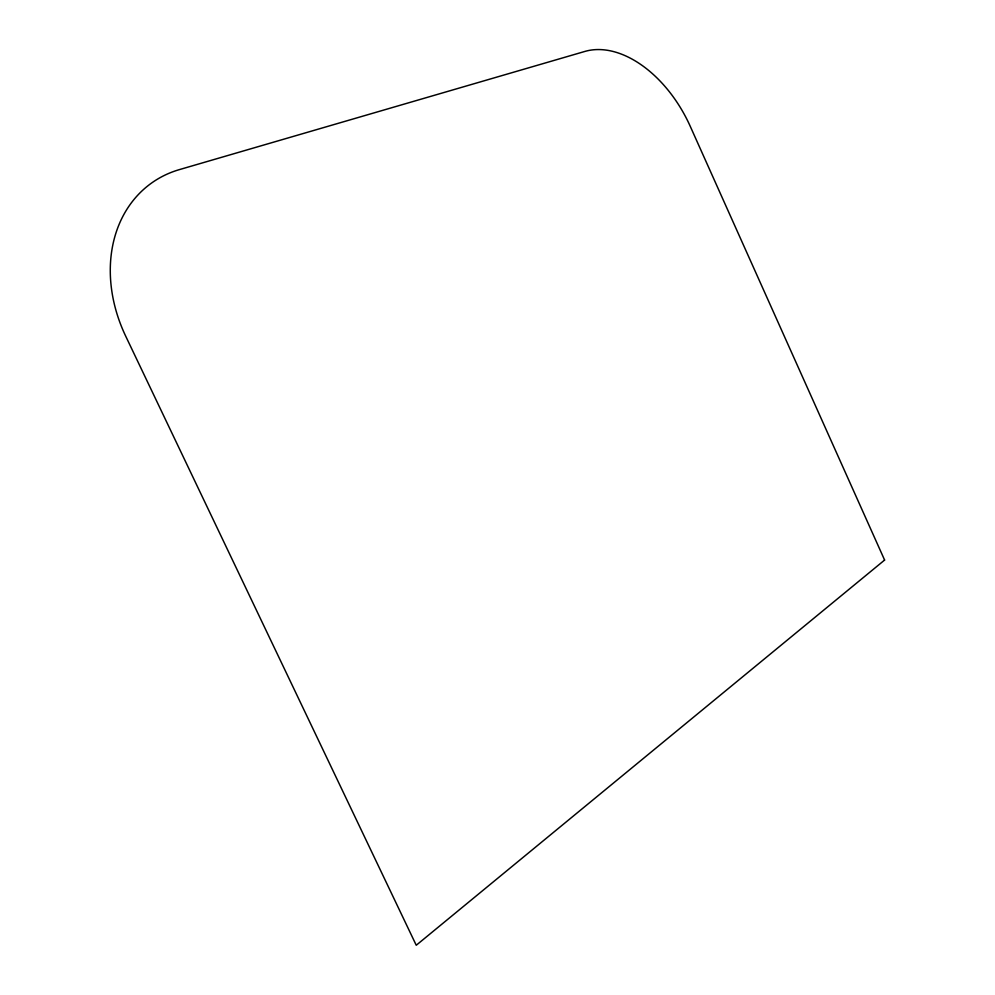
<?xml version="1.0" encoding="UTF-8"?>
<svg xmlns="http://www.w3.org/2000/svg" width="995" height="995" viewBox="0 0 995 995"><rect width="100%" height="100%" fill="white"/><g stroke="black" fill="none" stroke-linecap="round" stroke-linejoin="round"><path stroke-width="1.49" d="M884.605 560.061L416.246 945.25L125.718 336.198A138.429 111.9 55.3 0 1 179.274 169.648L584.911 51.429A107.025 68.282 63 0 1 690.269 126.365L884.605 560.061"/></g></svg>
